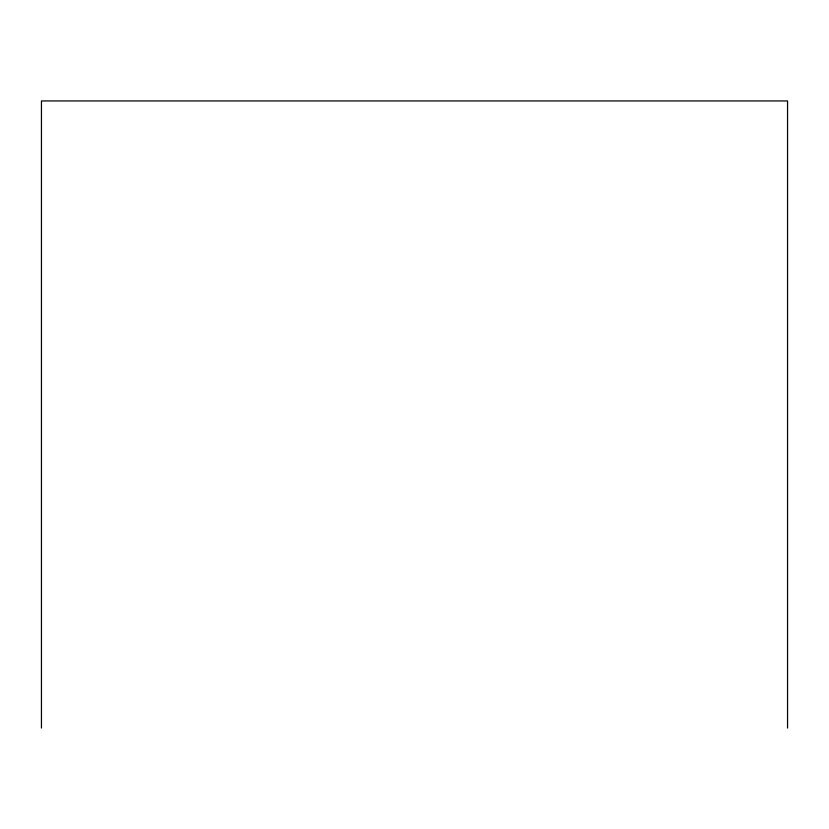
<?xml version="1.0" encoding="UTF-8"?>
<svg xmlns="http://www.w3.org/2000/svg" width="829" height="829" viewBox="0 0 829 829"><rect width="100%" height="100%" fill="white"/><g stroke="black" fill="none" stroke-linecap="round" stroke-linejoin="round"><path stroke-width="1.24" d="M787.55 728.059L787.55 100.941L41.45 100.941L41.45 728.059"/></g></svg>
